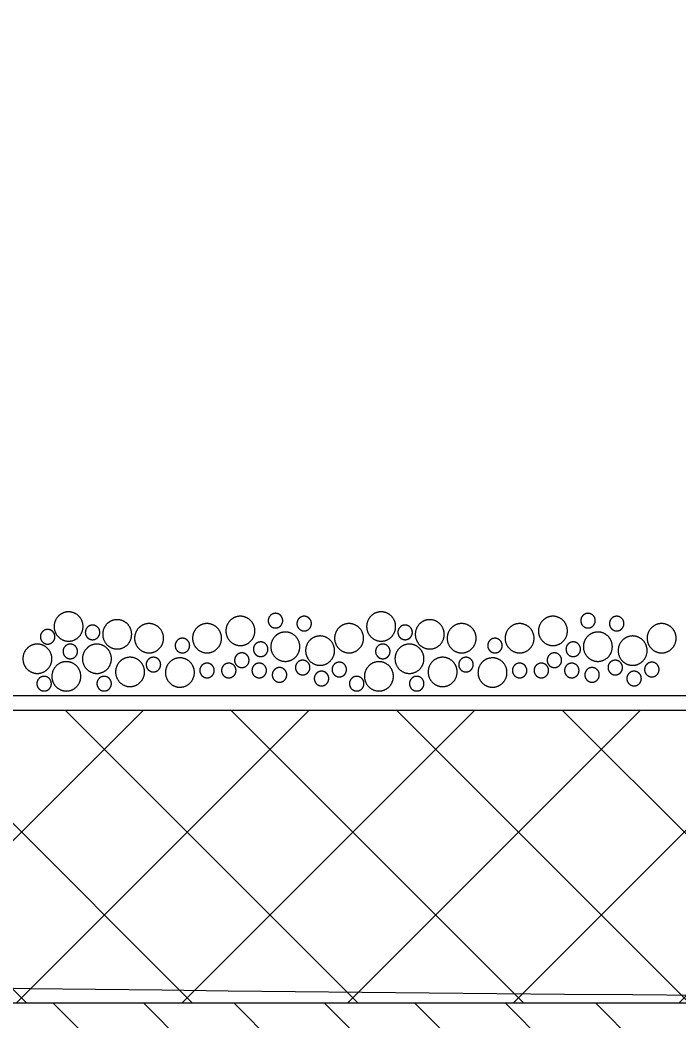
# Model space of a CAD drawing. Header units: centimetres. Extents: x -6341 to 23117, y -10090 to 8065.
# Drawn here: x -797.7 to -752.7, y 207.7 to 276 of the extents above; entities that cross this region are included whole.
import ezdxf

# ---------------------------------------------------------------- set-up
doc = ezdxf.new("R2010")
doc.units = ezdxf.units.CM
doc.header["$LTSCALE"] = 12.7
doc.header["$PDMODE"] = 1
doc.header["$PDSIZE"] = -2
doc.linetypes.add('VW-01', pattern=[0.83312, 0.41656, -0.41656])
doc.layers.get('0').update_dxf_attribs({"lineweight": 5})
doc.layers.add('B Général', color=7, linetype='Continuous', lineweight=5)
doc.layers.add('C ANNOTATIONS-cotation', color=7, linetype='Continuous', lineweight=5)
doc.styles.add('Arial', font='arial.ttf')
doc.styles.add('Eurostile', font='')
doc.styles.get('Eurostile').set_extended_font_data('Eurostile')
doc.dimstyles.new('100é', dxfattribs={"dimtxt": 30.30306, "dimasz": 6.232178, "dimexe": 0, "dimexo": 25, "dimgap": 1, "dimtad": 1, "dimdec": 1, "dimtxsty": 'Arial', "dimblk": 'VW_SLASH', "dimblk1": 'VW_SLASH', "dimblk2": 'VW_SLASH', "dimcen": 0, "dimdle": 10, "dimse1": 1, "dimse2": 1, "dimazin": 0, "dimtfac": 1, "dimtdec": 1, "dimtix": 1, "dimtmove": 0, "dimatfit": 0, "dimldrblk": 'VW_FILLEDARROW', "dimfxl": 1, "dimfrac": 2, "dimtolj": 1, "dimarcsym": 0})

# ---------------------------------------------------------------- blocks, each defined once
blk = doc.blocks.new('Groupe-39-1')
at = {"layer": 'B Général', "color": 7, "linetype": 'Continuous', "lineweight": 5}
for points in [[(-2048.837, 3853.514), (-2048.971, 3853.744), (-2048.971, 3854.274), (-2048.703, 3854.733), (-2048.239, 3854.999), (-2047.703, 3854.999), (-2047.239, 3854.733), (-2046.971, 3854.274), (-2046.971, 3853.744), (-2047.239, 3853.284), (-2047.703, 3853.019), (-2048.239, 3853.019), (-2048.703, 3853.284), (-2048.837, 3853.514)], [(-2046.269, 3853.093), (-2046.336, 3853.207), (-2046.336, 3853.473), (-2046.202, 3853.702), (-2045.97, 3853.835), (-2045.702, 3853.835), (-2045.47, 3853.702), (-2045.336, 3853.473), (-2045.336, 3853.207), (-2045.47, 3852.978), (-2045.702, 3852.845), (-2045.97, 3852.845), (-2046.202, 3852.978), (-2046.269, 3853.093)], [(-2047.991, 3851.535), (-2048.125, 3851.765), (-2048.125, 3852.295), (-2047.857, 3852.754), (-2047.393, 3853.019), (-2046.857, 3853.019), (-2046.393, 3852.754), (-2046.125, 3852.295), (-2046.125, 3851.765), (-2046.393, 3851.305), (-2046.857, 3851.04), (-2047.393, 3851.04), (-2047.857, 3851.305), (-2047.991, 3851.535)], [(-2045.653, 3851.881), (-2045.72, 3851.996), (-2045.72, 3852.261), (-2045.586, 3852.491), (-2045.354, 3852.623), (-2045.086, 3852.623), (-2044.854, 3852.491), (-2044.72, 3852.261), (-2044.72, 3851.996), (-2044.854, 3851.766), (-2045.086, 3851.634), (-2045.354, 3851.634), (-2045.586, 3851.766), (-2045.653, 3851.881)], [(-2049.404, 3850.694), (-2049.471, 3850.809), (-2049.471, 3851.074), (-2049.337, 3851.303), (-2049.105, 3851.436), (-2048.837, 3851.436), (-2048.605, 3851.303), (-2048.471, 3851.074), (-2048.471, 3850.809), (-2048.605, 3850.579), (-2048.837, 3850.446), (-2049.105, 3850.446), (-2049.337, 3850.579), (-2049.404, 3850.694)], [(-2046.404, 3850.595), (-2046.471, 3850.71), (-2046.471, 3850.975), (-2046.337, 3851.204), (-2046.105, 3851.337), (-2045.837, 3851.337), (-2045.605, 3851.204), (-2045.471, 3850.975), (-2045.471, 3850.71), (-2045.605, 3850.48), (-2045.837, 3850.347), (-2046.105, 3850.347), (-2046.337, 3850.48), (-2046.404, 3850.595)], [(-2048.259, 3849.16), (-2048.393, 3849.389), (-2048.393, 3849.92), (-2048.125, 3850.379), (-2047.661, 3850.644), (-2047.125, 3850.644), (-2046.661, 3850.379), (-2046.393, 3849.92), (-2046.393, 3849.389), (-2046.661, 3848.93), (-2047.125, 3848.665), (-2047.661, 3848.665), (-2048.125, 3848.93), (-2048.259, 3849.16)], [(-2049.604, 3848.736), (-2049.671, 3848.851), (-2049.671, 3849.116), (-2049.537, 3849.345), (-2049.305, 3849.478), (-2049.037, 3849.478), (-2048.805, 3849.345), (-2048.671, 3849.116), (-2048.671, 3848.851), (-2048.805, 3848.621), (-2049.037, 3848.488), (-2049.305, 3848.488), (-2049.537, 3848.621), (-2049.604, 3848.736)], [(-2045.904, 3849.011), (-2045.971, 3849.126), (-2045.971, 3849.391), (-2045.837, 3849.621), (-2045.605, 3849.754), (-2045.337, 3849.754), (-2045.105, 3849.621), (-2044.971, 3849.391), (-2044.971, 3849.126), (-2045.105, 3848.897), (-2045.337, 3848.764), (-2045.605, 3848.764), (-2045.837, 3848.897), (-2045.904, 3849.011)], [(-2047.654, 3847.725), (-2047.721, 3847.84), (-2047.721, 3848.105), (-2047.587, 3848.335), (-2047.355, 3848.467), (-2047.087, 3848.467), (-2046.855, 3848.335), (-2046.721, 3848.105), (-2046.721, 3847.84), (-2046.855, 3847.61), (-2047.087, 3847.478), (-2047.355, 3847.478), (-2047.587, 3847.61), (-2047.654, 3847.725)], [(-2046.204, 3847.626), (-2046.271, 3847.741), (-2046.271, 3848.006), (-2046.137, 3848.236), (-2045.905, 3848.368), (-2045.637, 3848.368), (-2045.405, 3848.236), (-2045.271, 3848.006), (-2045.271, 3847.741), (-2045.405, 3847.511), (-2045.637, 3847.379), (-2045.905, 3847.379), (-2046.137, 3847.511), (-2046.204, 3847.626)], [(-2049.337, 3846.092), (-2049.471, 3846.322), (-2049.471, 3846.852), (-2049.203, 3847.311), (-2048.739, 3847.576), (-2048.203, 3847.576), (-2047.739, 3847.311), (-2047.471, 3846.852), (-2047.471, 3846.322), (-2047.739, 3845.862), (-2048.203, 3845.597), (-2048.739, 3845.597), (-2049.203, 3845.862), (-2049.337, 3846.092)], [(-2046.904, 3846.438), (-2046.971, 3846.553), (-2046.971, 3846.818), (-2046.837, 3847.048), (-2046.605, 3847.181), (-2046.337, 3847.181), (-2046.105, 3847.048), (-2045.971, 3846.818), (-2045.971, 3846.553), (-2046.105, 3846.324), (-2046.337, 3846.191), (-2046.605, 3846.191), (-2046.837, 3846.324), (-2046.904, 3846.438)], [(-2046.204, 3845.548), (-2046.271, 3845.663), (-2046.271, 3845.928), (-2046.137, 3846.157), (-2045.905, 3846.29), (-2045.637, 3846.29), (-2045.405, 3846.157), (-2045.271, 3845.928), (-2045.271, 3845.663), (-2045.405, 3845.433), (-2045.637, 3845.3), (-2045.905, 3845.3), (-2046.137, 3845.433), (-2046.204, 3845.548)], [(-2048.837, 3843.816), (-2048.971, 3844.046), (-2048.971, 3844.576), (-2048.703, 3845.035), (-2048.239, 3845.3), (-2047.703, 3845.3), (-2047.239, 3845.035), (-2046.971, 3844.576), (-2046.971, 3844.046), (-2047.239, 3843.586), (-2047.703, 3843.321), (-2048.239, 3843.321), (-2048.703, 3843.586), (-2048.837, 3843.816)], [(-2046.204, 3844.063), (-2046.271, 3844.178), (-2046.271, 3844.443), (-2046.137, 3844.673), (-2045.905, 3844.806), (-2045.637, 3844.806), (-2045.405, 3844.673), (-2045.271, 3844.443), (-2045.271, 3844.178), (-2045.405, 3843.949), (-2045.637, 3843.816), (-2045.905, 3843.816), (-2046.137, 3843.949), (-2046.204, 3844.063)], [(-2047.904, 3842.381), (-2047.971, 3842.496), (-2047.971, 3842.761), (-2047.837, 3842.991), (-2047.605, 3843.123), (-2047.337, 3843.123), (-2047.105, 3842.991), (-2046.971, 3842.761), (-2046.971, 3842.496), (-2047.105, 3842.266), (-2047.337, 3842.134), (-2047.605, 3842.134), (-2047.837, 3842.266), (-2047.904, 3842.381)], [(-2046.497, 3841.963), (-2046.631, 3842.193), (-2046.631, 3842.723), (-2046.364, 3843.183), (-2045.899, 3843.448), (-2045.364, 3843.448), (-2044.899, 3843.183), (-2044.631, 3842.723), (-2044.631, 3842.193), (-2044.899, 3841.734), (-2045.364, 3841.469), (-2045.899, 3841.469), (-2046.364, 3841.734), (-2046.497, 3841.963)], [(-2048.837, 3839.858), (-2048.971, 3840.087), (-2048.971, 3840.617), (-2048.703, 3841.077), (-2048.239, 3841.342), (-2047.703, 3841.342), (-2047.239, 3841.077), (-2046.971, 3840.617), (-2046.971, 3840.087), (-2047.239, 3839.628), (-2047.703, 3839.363), (-2048.239, 3839.363), (-2048.703, 3839.628), (-2048.837, 3839.858)], [(-2046.604, 3840.402), (-2046.671, 3840.517), (-2046.671, 3840.782), (-2046.537, 3841.011), (-2046.305, 3841.144), (-2046.037, 3841.144), (-2045.805, 3841.011), (-2045.671, 3840.782), (-2045.671, 3840.517), (-2045.805, 3840.287), (-2046.037, 3840.154), (-2046.305, 3840.154), (-2046.537, 3840.287), (-2046.604, 3840.402)], [(-2046.537, 3838.56), (-2046.671, 3838.789), (-2046.671, 3839.32), (-2046.403, 3839.779), (-2045.939, 3840.044), (-2045.403, 3840.044), (-2044.939, 3839.779), (-2044.671, 3839.32), (-2044.671, 3838.789), (-2044.939, 3838.33), (-2045.403, 3838.065), (-2045.939, 3838.065), (-2046.403, 3838.33), (-2046.537, 3838.56)], [(-2049.103, 3837.68), (-2049.237, 3837.91), (-2049.237, 3838.44), (-2048.969, 3838.9), (-2048.505, 3839.165), (-2047.969, 3839.165), (-2047.505, 3838.9), (-2047.237, 3838.44), (-2047.237, 3837.91), (-2047.505, 3837.451), (-2047.969, 3837.186), (-2048.505, 3837.186), (-2048.969, 3837.451), (-2049.103, 3837.68)], [(-2047.437, 3836.295), (-2047.571, 3836.525), (-2047.571, 3837.055), (-2047.303, 3837.514), (-2046.839, 3837.779), (-2046.303, 3837.779), (-2045.839, 3837.514), (-2045.571, 3837.055), (-2045.571, 3836.525), (-2045.839, 3836.065), (-2046.303, 3835.8), (-2046.839, 3835.8), (-2047.303, 3836.065), (-2047.437, 3836.295)], [(-2045.304, 3837.037), (-2045.371, 3837.152), (-2045.371, 3837.417), (-2045.237, 3837.647), (-2045.005, 3837.779), (-2044.737, 3837.779), (-2044.505, 3837.647), (-2044.371, 3837.417), (-2044.371, 3837.152), (-2044.505, 3836.922), (-2044.737, 3836.79), (-2045.005, 3836.79), (-2045.237, 3836.922), (-2045.304, 3837.037)], [(-2048.804, 3836.245), (-2048.871, 3836.36), (-2048.871, 3836.625), (-2048.737, 3836.855), (-2048.505, 3836.988), (-2048.237, 3836.988), (-2048.005, 3836.855), (-2047.871, 3836.625), (-2047.871, 3836.36), (-2048.005, 3836.131), (-2048.237, 3835.998), (-2048.505, 3835.998), (-2048.737, 3836.131), (-2048.804, 3836.245)], [(-2049.637, 3834.361), (-2049.771, 3834.591), (-2049.771, 3835.121), (-2049.503, 3835.581), (-2049.039, 3835.846), (-2048.503, 3835.846), (-2048.039, 3835.581), (-2047.771, 3835.121), (-2047.771, 3834.591), (-2048.039, 3834.132), (-2048.503, 3833.866), (-2049.039, 3833.866), (-2049.503, 3834.132), (-2049.637, 3834.361)], [(-2046.237, 3834.209), (-2046.371, 3834.438), (-2046.371, 3834.969), (-2046.103, 3835.428), (-2045.639, 3835.693), (-2045.103, 3835.693), (-2044.639, 3835.428), (-2044.371, 3834.969), (-2044.371, 3834.438), (-2044.639, 3833.979), (-2045.103, 3833.714), (-2045.639, 3833.714), (-2046.103, 3833.979), (-2046.237, 3834.209)], [(-2047.504, 3834.723), (-2047.571, 3834.838), (-2047.571, 3835.103), (-2047.437, 3835.333), (-2047.205, 3835.466), (-2046.937, 3835.466), (-2046.705, 3835.333), (-2046.571, 3835.103), (-2046.571, 3834.838), (-2046.705, 3834.608), (-2046.937, 3834.476), (-2047.205, 3834.476), (-2047.437, 3834.608), (-2047.504, 3834.723)], [(-2048.837, 3832.171), (-2048.971, 3832.4), (-2048.971, 3832.931), (-2048.703, 3833.39), (-2048.239, 3833.655), (-2047.703, 3833.655), (-2047.239, 3833.39), (-2046.971, 3832.931), (-2046.971, 3832.4), (-2047.239, 3831.941), (-2047.703, 3831.676), (-2048.239, 3831.676), (-2048.703, 3831.941), (-2048.837, 3832.171)], [(-2045.304, 3832.938), (-2045.371, 3833.053), (-2045.371, 3833.318), (-2045.237, 3833.548), (-2045.005, 3833.681), (-2044.737, 3833.681), (-2044.505, 3833.548), (-2044.371, 3833.318), (-2044.371, 3833.053), (-2044.505, 3832.824), (-2044.737, 3832.691), (-2045.005, 3832.691), (-2045.237, 3832.824), (-2045.304, 3832.938)], [(-2046.269, 3831.749), (-2046.336, 3831.864), (-2046.336, 3832.129), (-2046.202, 3832.359), (-2045.97, 3832.491), (-2045.702, 3832.491), (-2045.47, 3832.359), (-2045.336, 3832.129), (-2045.336, 3831.864), (-2045.47, 3831.634), (-2045.702, 3831.502), (-2045.97, 3831.502), (-2046.202, 3831.634), (-2046.269, 3831.749)], [(-2047.991, 3830.191), (-2048.125, 3830.421), (-2048.125, 3830.951), (-2047.857, 3831.411), (-2047.393, 3831.676), (-2046.857, 3831.676), (-2046.393, 3831.411), (-2046.125, 3830.951), (-2046.125, 3830.421), (-2046.393, 3829.962), (-2046.857, 3829.697), (-2047.393, 3829.697), (-2047.857, 3829.962), (-2047.991, 3830.191)], [(-2045.653, 3830.538), (-2045.72, 3830.653), (-2045.72, 3830.918), (-2045.586, 3831.147), (-2045.354, 3831.28), (-2045.086, 3831.28), (-2044.854, 3831.147), (-2044.72, 3830.918), (-2044.72, 3830.653), (-2044.854, 3830.423), (-2045.086, 3830.29), (-2045.354, 3830.29), (-2045.586, 3830.423), (-2045.653, 3830.538)], [(-2049.404, 3829.35), (-2049.471, 3829.465), (-2049.471, 3829.73), (-2049.337, 3829.96), (-2049.105, 3830.092), (-2048.837, 3830.092), (-2048.605, 3829.96), (-2048.471, 3829.73), (-2048.471, 3829.465), (-2048.605, 3829.235), (-2048.837, 3829.103), (-2049.105, 3829.103), (-2049.337, 3829.235), (-2049.404, 3829.35)], [(-2046.404, 3829.251), (-2046.471, 3829.366), (-2046.471, 3829.631), (-2046.337, 3829.861), (-2046.105, 3829.993), (-2045.837, 3829.993), (-2045.605, 3829.861), (-2045.471, 3829.631), (-2045.471, 3829.366), (-2045.605, 3829.136), (-2045.837, 3829.004), (-2046.105, 3829.004), (-2046.337, 3829.136), (-2046.404, 3829.251)], [(-2048.259, 3827.816), (-2048.393, 3828.046), (-2048.393, 3828.576), (-2048.125, 3829.036), (-2047.661, 3829.301), (-2047.125, 3829.301), (-2046.661, 3829.036), (-2046.393, 3828.576), (-2046.393, 3828.046), (-2046.661, 3827.587), (-2047.125, 3827.322), (-2047.661, 3827.322), (-2048.125, 3827.587), (-2048.259, 3827.816)], [(-2049.604, 3827.392), (-2049.671, 3827.507), (-2049.671, 3827.772), (-2049.537, 3828.002), (-2049.305, 3828.135), (-2049.037, 3828.135), (-2048.805, 3828.002), (-2048.671, 3827.772), (-2048.671, 3827.507), (-2048.805, 3827.277), (-2049.037, 3827.145), (-2049.305, 3827.145), (-2049.537, 3827.277), (-2049.604, 3827.392)], [(-2045.904, 3827.668), (-2045.971, 3827.783), (-2045.971, 3828.048), (-2045.837, 3828.277), (-2045.605, 3828.41), (-2045.337, 3828.41), (-2045.105, 3828.277), (-2044.971, 3828.048), (-2044.971, 3827.783), (-2045.105, 3827.553), (-2045.337, 3827.42), (-2045.605, 3827.42), (-2045.837, 3827.553), (-2045.904, 3827.668)], [(-2047.654, 3826.381), (-2047.721, 3826.496), (-2047.721, 3826.761), (-2047.587, 3826.991), (-2047.355, 3827.124), (-2047.087, 3827.124), (-2046.855, 3826.991), (-2046.721, 3826.761), (-2046.721, 3826.496), (-2046.855, 3826.267), (-2047.087, 3826.134), (-2047.355, 3826.134), (-2047.587, 3826.267), (-2047.654, 3826.381)], [(-2046.204, 3826.282), (-2046.271, 3826.397), (-2046.271, 3826.662), (-2046.137, 3826.892), (-2045.905, 3827.025), (-2045.637, 3827.025), (-2045.405, 3826.892), (-2045.271, 3826.662), (-2045.271, 3826.397), (-2045.405, 3826.168), (-2045.637, 3826.035), (-2045.905, 3826.035), (-2046.137, 3826.168), (-2046.204, 3826.282)], [(-2049.337, 3824.749), (-2049.471, 3824.978), (-2049.471, 3825.508), (-2049.203, 3825.968), (-2048.739, 3826.233), (-2048.203, 3826.233), (-2047.739, 3825.968), (-2047.471, 3825.508), (-2047.471, 3824.978), (-2047.739, 3824.519), (-2048.203, 3824.254), (-2048.739, 3824.254), (-2049.203, 3824.519), (-2049.337, 3824.749)], [(-2046.904, 3825.095), (-2046.971, 3825.21), (-2046.971, 3825.475), (-2046.837, 3825.705), (-2046.605, 3825.837), (-2046.337, 3825.837), (-2046.105, 3825.705), (-2045.971, 3825.475), (-2045.971, 3825.21), (-2046.105, 3824.98), (-2046.337, 3824.847), (-2046.605, 3824.847), (-2046.837, 3824.98), (-2046.904, 3825.095)], [(-2046.204, 3824.204), (-2046.271, 3824.319), (-2046.271, 3824.584), (-2046.137, 3824.814), (-2045.905, 3824.946), (-2045.637, 3824.946), (-2045.405, 3824.814), (-2045.271, 3824.584), (-2045.271, 3824.319), (-2045.405, 3824.089), (-2045.637, 3823.957), (-2045.905, 3823.957), (-2046.137, 3824.089), (-2046.204, 3824.204)], [(-2048.837, 3822.472), (-2048.971, 3822.702), (-2048.971, 3823.232), (-2048.703, 3823.692), (-2048.239, 3823.957), (-2047.703, 3823.957), (-2047.239, 3823.692), (-2046.971, 3823.232), (-2046.971, 3822.702), (-2047.239, 3822.243), (-2047.703, 3821.978), (-2048.239, 3821.978), (-2048.703, 3822.243), (-2048.837, 3822.472)], [(-2046.204, 3822.72), (-2046.271, 3822.835), (-2046.271, 3823.1), (-2046.137, 3823.329), (-2045.905, 3823.462), (-2045.637, 3823.462), (-2045.405, 3823.329), (-2045.271, 3823.1), (-2045.271, 3822.835), (-2045.405, 3822.605), (-2045.637, 3822.472), (-2045.905, 3822.472), (-2046.137, 3822.605), (-2046.204, 3822.72)], [(-2046.497, 3820.62), (-2046.631, 3820.849), (-2046.631, 3821.38), (-2046.364, 3821.839), (-2045.899, 3822.104), (-2045.364, 3822.104), (-2044.899, 3821.839), (-2044.631, 3821.38), (-2044.631, 3820.849), (-2044.899, 3820.39), (-2045.364, 3820.125), (-2045.899, 3820.125), (-2046.364, 3820.39), (-2046.497, 3820.62)], [(-2047.904, 3821.037), (-2047.971, 3821.152), (-2047.971, 3821.417), (-2047.837, 3821.647), (-2047.605, 3821.78), (-2047.337, 3821.78), (-2047.105, 3821.647), (-2046.971, 3821.417), (-2046.971, 3821.152), (-2047.105, 3820.923), (-2047.337, 3820.79), (-2047.605, 3820.79), (-2047.837, 3820.923), (-2047.904, 3821.037)], [(-2048.837, 3818.514), (-2048.971, 3818.744), (-2048.971, 3819.274), (-2048.703, 3819.733), (-2048.239, 3819.998), (-2047.703, 3819.998), (-2047.239, 3819.733), (-2046.971, 3819.274), (-2046.971, 3818.744), (-2047.239, 3818.284), (-2047.703, 3818.019), (-2048.239, 3818.019), (-2048.703, 3818.284), (-2048.837, 3818.514)], [(-2046.604, 3819.058), (-2046.671, 3819.173), (-2046.671, 3819.438), (-2046.537, 3819.668), (-2046.305, 3819.8), (-2046.037, 3819.8), (-2045.805, 3819.668), (-2045.671, 3819.438), (-2045.671, 3819.173), (-2045.805, 3818.943), (-2046.037, 3818.811), (-2046.305, 3818.811), (-2046.537, 3818.943), (-2046.604, 3819.058)], [(-2046.537, 3817.216), (-2046.671, 3817.446), (-2046.671, 3817.976), (-2046.403, 3818.436), (-2045.939, 3818.701), (-2045.403, 3818.701), (-2044.939, 3818.436), (-2044.671, 3817.976), (-2044.671, 3817.446), (-2044.939, 3816.987), (-2045.403, 3816.721), (-2045.939, 3816.721), (-2046.403, 3816.987), (-2046.537, 3817.216)], [(-2049.103, 3816.337), (-2049.237, 3816.566), (-2049.237, 3817.097), (-2048.969, 3817.556), (-2048.505, 3817.821), (-2047.969, 3817.821), (-2047.505, 3817.556), (-2047.237, 3817.097), (-2047.237, 3816.566), (-2047.505, 3816.107), (-2047.969, 3815.842), (-2048.505, 3815.842), (-2048.969, 3816.107), (-2049.103, 3816.337)], [(-2047.437, 3814.951), (-2047.571, 3815.181), (-2047.571, 3815.711), (-2047.303, 3816.171), (-2046.839, 3816.436), (-2046.303, 3816.436), (-2045.839, 3816.171), (-2045.571, 3815.711), (-2045.571, 3815.181), (-2045.839, 3814.722), (-2046.303, 3814.457), (-2046.839, 3814.457), (-2047.303, 3814.722), (-2047.437, 3814.951)], [(-2045.304, 3815.694), (-2045.371, 3815.808), (-2045.371, 3816.074), (-2045.237, 3816.303), (-2045.005, 3816.436), (-2044.737, 3816.436), (-2044.505, 3816.303), (-2044.371, 3816.074), (-2044.371, 3815.808), (-2044.505, 3815.579), (-2044.737, 3815.446), (-2045.005, 3815.446), (-2045.237, 3815.579), (-2045.304, 3815.694)], [(-2048.804, 3814.902), (-2048.871, 3815.017), (-2048.871, 3815.282), (-2048.737, 3815.512), (-2048.505, 3815.644), (-2048.237, 3815.644), (-2048.005, 3815.512), (-2047.871, 3815.282), (-2047.871, 3815.017), (-2048.005, 3814.787), (-2048.237, 3814.655), (-2048.505, 3814.655), (-2048.737, 3814.787), (-2048.804, 3814.902)], [(-2049.637, 3813.018), (-2049.771, 3813.247), (-2049.771, 3813.778), (-2049.503, 3814.237), (-2049.039, 3814.502), (-2048.503, 3814.502), (-2048.039, 3814.237), (-2047.771, 3813.778), (-2047.771, 3813.247), (-2048.039, 3812.788), (-2048.503, 3812.523), (-2049.039, 3812.523), (-2049.503, 3812.788), (-2049.637, 3813.018)], [(-2047.504, 3813.38), (-2047.571, 3813.495), (-2047.571, 3813.76), (-2047.437, 3813.989), (-2047.205, 3814.122), (-2046.937, 3814.122), (-2046.705, 3813.989), (-2046.571, 3813.76), (-2046.571, 3813.495), (-2046.705, 3813.265), (-2046.937, 3813.132), (-2047.205, 3813.132), (-2047.437, 3813.265), (-2047.504, 3813.38)], [(-2046.237, 3812.865), (-2046.371, 3813.095), (-2046.371, 3813.625), (-2046.103, 3814.084), (-2045.639, 3814.349), (-2045.103, 3814.349), (-2044.639, 3814.084), (-2044.371, 3813.625), (-2044.371, 3813.095), (-2044.639, 3812.635), (-2045.103, 3812.37), (-2045.639, 3812.37), (-2046.103, 3812.635), (-2046.237, 3812.865)], [(-2048.504, 3811.834), (-2048.571, 3811.949), (-2048.571, 3812.214), (-2048.437, 3812.444), (-2048.205, 3812.576), (-2047.937, 3812.576), (-2047.705, 3812.444), (-2047.571, 3812.214), (-2047.571, 3811.949), (-2047.705, 3811.719), (-2047.937, 3811.587), (-2048.205, 3811.587), (-2048.437, 3811.719), (-2048.504, 3811.834)], [(-2047.437, 3810.886), (-2047.571, 3811.115), (-2047.571, 3811.646), (-2047.303, 3812.105), (-2046.839, 3812.37), (-2046.303, 3812.37), (-2045.839, 3812.105), (-2045.571, 3811.646), (-2045.571, 3811.115), (-2045.839, 3810.656), (-2046.303, 3810.391), (-2046.839, 3810.391), (-2047.303, 3810.656), (-2047.437, 3810.886)], [(-2045.304, 3811.595), (-2045.371, 3811.71), (-2045.371, 3811.975), (-2045.237, 3812.205), (-2045.005, 3812.337), (-2044.737, 3812.337), (-2044.505, 3812.205), (-2044.371, 3811.975), (-2044.371, 3811.71), (-2044.505, 3811.48), (-2044.737, 3811.347), (-2045.005, 3811.347), (-2045.237, 3811.48), (-2045.304, 3811.595)]]:
    blk.add_open_spline(points, degree=2, dxfattribs=at)
blk = doc.blocks.new('Groupe-132-1')
at = {"linetype": 'Continuous', "lineweight": 5}
h = blk.add_hatch(dxfattribs=at)
h.set_pattern_fill('45_0_15_52', style=0, pattern_type=2)
h.set_pattern_definition([(45, (0, 0), (3.5277778, -2.6458333), [])])
h.paths.add_polyline_path([(-2023.074, 4689.12), (-2023.077, 4689.12), (-2023.077, 4893.389), (-2147.8, 4893.389), (-2147.8, 4893.396), (-2149.07, 4893.396), (-2149.07, 4909.396), (-1990.377, 4909.4), (-1990.377, 4893.4), (-1992.974, 4893.4), (-1992.974, 4893.386), (-2003.074, 4893.389), (-2003.074, 4300.6), (-1745.96, 4300.6), (-1746.035, 4689.119), (-1746.038, 4689.119), (-1746.067, 4837.555), (-1746.077, 4837.555), (-1746.077, 4893.389), (-1796.425, 4893.389), (-1796.425, 4893.396), (-1796.428, 4893.396), (-1796.428, 4893.399), (-1806.778, 4893.398), (-1806.779, 4905.084), (-1804.817, 4905.084), (-1804.637, 4909.395), (-1796.428, 4909.395), (-1796.428, 4909.396), (-1789.461, 4909.396), (-1746.077, 4909.397), (-1746.077, 5093.41), (-1801.074, 5093.41), (-1801.074, 5093.417), (-1801.077, 5093.417), (-1801.077, 5109.396), (-1152.077, 5109.417), (-1152.077, 5109.41), (-1152.074, 5109.41), (-1152.074, 4909.493), (-1096.9, 4909.493), (-1096.9, 4893.396), (-1109.54, 4893.396), (-1109.54, 4893.389), (-1152.074, 4893.389), (-1152.074, 4300.389), (-852.506, 4300.389), (-852.506, 4689.111), (-852.525, 4689.111), (-852.525, 4909.393), (-852.525, 4909.396), (-849.399, 5117.848), (-832.525, 5117.848), (-832.513, 5112.394), (-832.904, 5112.285), (-833.254, 5112.136), (-833.565, 5111.946), (-833.835, 5111.717), (-834.065, 5111.446), (-834.254, 5111.136), (-834.404, 5110.785), (-834.513, 5110.394), (-832.513, 5110.394), (-832.525, 4909.396), (-832.525, 4909.393), (-776.5, 4909.39), (-776.5, 4893.389), (-832.522, 4893.389), (-832.522, 4300.389), (-527.074, 4300.389), (-527.074, 4689.118), (-527.077, 4689.118), (-527.077, 4884.05), (-527.077, 4893.389), (-527.091, 4893.389), (-527.091, 4893.396), (-542.07, 4893.394), (-542.102, 4905.075), (-541.115, 4905.084), (-540.936, 4909.393), (-527.077, 4909.393), (-527.077, 4909.396), (-424.004, 4909.396), (-424.004, 5450.396), (-34.003, 5450.396), (-34.003, 5450.389), (-34, 5450.389), (-34, 5425.389), (-104.009, 5425.374), (-104.009, 4909.396), (288.982, 4909.396), (288.982, 4909.389), (288.986, 4909.389), (288.986, 4884.389), (80.926, 4884.389), (80.926, 3276.389), (288.986, 3276.389), (288.986, 3251.389), (-547.427, 3251.377), (-546.578, 3271.375), (-527.074, 3271.375), (-527.074, 4282.389), (-832.522, 4282.389), (-832.522, 4153.389), (-792.522, 4153.389), (-792.522, 4134.389), (-832.522, 4134.389), (-832.522, 3541.39), (-775.64, 3541.39), (-775.64, 3525.39), (-798.828, 3525.391), (-832.539, 3525.39), (-832.526, 3324.391), (-834.526, 3324.391), (-834.417, 3324), (-834.268, 3323.649), (-834.078, 3323.339), (-833.848, 3323.069), (-833.578, 3322.839), (-833.268, 3322.649), (-832.917, 3322.5), (-832.526, 3322.391), (-832.539, 3316.938), (-849.412, 3316.938), (-852.538, 3525.39), (-852.538, 3525.392), (-852.539, 3745.674), (-852.506, 3745.674), (-852.506, 4134.389), (-1152.074, 4134.389), (-1152.074, 3745.674), (-1152.074, 3745.674), (-1152.074, 3541.392), (-1099.263, 3541.392), (-1099.263, 3541.389), (-1096.913, 3541.389), (-1096.913, 3525.389), (-1099.263, 3525.389), (-1099.263, 3525.389), (-1152.074, 3525.389), (-1152.074, 3320.437), (-1154.074, 3320.437), (-1153.965, 3320.046), (-1153.816, 3319.696), (-1153.626, 3319.385), (-1153.396, 3319.115), (-1153.126, 3318.885), (-1152.816, 3318.696), (-1152.465, 3318.546), (-1152.074, 3318.437), (-1152.074, 3316.937), (-1169.971, 3316.937), (-1172.074, 3525.389), (-1172.074, 3525.392), (-1172.074, 3745.674), (-1172.056, 3745.674), (-1172.056, 4134.389), (-1449.074, 4134.389), (-1449.074, 3745.674), (-1449.074, 3745.674), (-1449.074, 3541.392), (-1419.074, 3541.392), (-1419.074, 3541.382), (-1415.613, 3541.381), (-1415.613, 3525.381), (-1440.516, 3525.389), (-1449.074, 3525.389), (-1449.074, 3320.437), (-1451.074, 3320.437), (-1450.965, 3320.046), (-1450.816, 3319.695), (-1450.626, 3319.385), (-1450.396, 3319.115), (-1450.126, 3318.885), (-1449.816, 3318.695), (-1449.465, 3318.546), (-1449.074, 3318.437), (-1449.074, 3316.937), (-1466.971, 3316.937), (-1469.074, 3525.389), (-1469.074, 3525.391), (-1469.074, 3745.674), (-1469.056, 3745.674), (-1469.056, 4134.389), (-1726.074, 4134.389), (-1726.078, 3745.674), (-1726.074, 3745.674), (-1726.074, 3541.392), (-1716.074, 3541.392), (-1716.074, 3541.383), (-1713.081, 3541.381), (-1713.081, 3525.381), (-1722.75, 3525.389), (-1726.074, 3525.389), (-1726.074, 3314.437), (-1728.074, 3314.437), (-1727.965, 3314.046), (-1727.816, 3313.695), (-1727.626, 3313.385), (-1727.396, 3313.115), (-1727.126, 3312.885), (-1726.816, 3312.695), (-1726.465, 3312.546), (-1726.074, 3312.437), (-1726.074, 3310.937), (-1744.102, 3310.937), (-1746.074, 3525.389), (-1746.111, 3525.389), (-1746.111, 3525.391), (-1753.977, 3525.392), (-1754.159, 3529.762), (-1756.121, 3529.762), (-1756.121, 3541.393), (-1746.111, 3541.393), (-1746.105, 4134.389), (-2003.074, 4134.389), (-2003.074, 3541.389), (-1993.074, 3541.392), (-1993.074, 3525.292), (-2147.574, 3525.292), (-2147.574, 3541.389), (-2023.074, 3541.389)])
h.paths.add_polyline_path([(-852.506, 4153.389), (-852.506, 4282.389), (-1147.074, 4282.389), (-1147.074, 4153.389)])
h.paths.add_polyline_path([(-199.074, 3729.371), (-219.074, 3729.371), (-219.074, 3276.389), (60.926, 3276.389), (60.926, 4689.117), (60.923, 4689.117), (60.923, 4884.389), (-219.074, 4884.389), (-219.074, 4429.389), (-199.074, 4429.389), (-199.074, 4379.371), (-219.074, 4379.371), (-219.074, 3779.389), (-199.074, 3779.389)])
h.paths.add_polyline_path([(-1444.074, 4152.389), (-1172.074, 4152.389), (-1172.074, 4282.389), (-1444.074, 4282.389)])
h.paths.add_polyline_path([(-394.001, 4909.396), (-124.012, 4909.396), (-124.012, 5425.389), (-394.001, 5425.389)])
h.paths.add_polyline_path([(-1469.074, 4689.119), (-1469.077, 4689.119), (-1469.077, 5093.41), (-1726.074, 5093.41), (-1726.074, 4300.389), (-1469.074, 4300.389)])
h.paths.add_polyline_path([(-1172.077, 5093.41), (-1449.074, 5093.41), (-1449.074, 4300.389), (-1172.074, 4300.389), (-1172.074, 4689.119), (-1172.077, 4689.119)])
h.paths.add_polyline_path([(-1469.074, 4282.389), (-1721.074, 4282.389), (-1721.074, 4152.389), (-1469.074, 4152.389)])
h.paths.add_polyline_path([(-457.074, 3709.371), (-504.074, 3709.371), (-504.074, 3276.389), (-239.074, 3276.389), (-239.074, 4689.117), (-239.077, 4689.117), (-239.077, 4884.389), (-504.074, 4884.389), (-504.074, 4449.389), (-457.074, 4449.389), (-457.074, 4379.371), (-504.074, 4379.371), (-504.074, 3779.371), (-457.074, 3779.371)])
h.paths.add_polyline_path([(-2003.074, 4152.389), (-1746.074, 4152.389), (-1746.074, 4282.389), (-2003.074, 4282.389)])
at = {"layer": 'B Général', "linetype": 'Continuous', "lineweight": 5, "true_color": 0x808080}
h = blk.add_hatch(dxfattribs=at)
h.set_pattern_fill('02_ISOLANT', color=8, style=0, pattern_type=2)
h.set_pattern_definition([(45, (0, 0), (-5.656854, 5.656854), []), (135, (0, 0), (5.656854, 5.656854), [])])
h.paths.add_polyline_path([(-2043.074, 3541.389), (-2043.074, 4893.389), (-2023.074, 4893.389), (-2023.074, 3541.389)])
at = {"color": 7, "linetype": 'Continuous', "lineweight": 18}
blk.add_open_spline([(-2023.074, 4689.12), (-2023.076, 4689.12), (-2023.077, 4689.12), (-2023.077, 4791.254), (-2023.077, 4893.389), (-2085.439, 4893.389), (-2147.8, 4893.389), (-2147.8, 4893.392), (-2147.8, 4893.396), (-2148.435, 4893.396), (-2149.07, 4893.396), (-2149.07, 4901.396), (-2149.07, 4909.396), (-2069.724, 4909.398), (-1990.377, 4909.4), (-1990.377, 4901.4), (-1990.377, 4893.4), (-1991.676, 4893.4), (-1992.974, 4893.4), (-1992.974, 4893.393), (-1992.974, 4893.386), (-1998.024, 4893.388), (-2003.074, 4893.389), (-2003.074, 4596.994), (-2003.074, 4300.6), (-1874.517, 4300.6), (-1745.96, 4300.6), (-1745.997, 4494.86), (-1746.035, 4689.119), (-1746.036, 4689.119), (-1746.038, 4689.119), (-1746.052, 4763.337), (-1746.067, 4837.555), (-1746.072, 4837.555), (-1746.077, 4837.555), (-1746.077, 4865.472), (-1746.077, 4893.389), (-1771.251, 4893.389), (-1796.425, 4893.389), (-1796.425, 4893.392), (-1796.425, 4893.396), (-1796.427, 4893.396), (-1796.428, 4893.396), (-1796.428, 4893.397), (-1796.428, 4893.399), (-1801.603, 4893.399), (-1806.778, 4893.398), (-1806.778, 4899.241), (-1806.779, 4905.084), (-1805.798, 4905.084), (-1804.817, 4905.084), (-1804.727, 4907.239), (-1804.637, 4909.395), (-1800.533, 4909.395), (-1796.428, 4909.395), (-1796.428, 4909.395), (-1796.428, 4909.396), (-1792.945, 4909.396), (-1789.461, 4909.396), (-1767.769, 4909.397), (-1746.077, 4909.397), (-1746.077, 5001.404), (-1746.077, 5093.41), (-1773.576, 5093.41), (-1801.074, 5093.41), (-1801.074, 5093.413), (-1801.074, 5093.417), (-1801.076, 5093.417), (-1801.077, 5093.417), (-1801.077, 5101.406), (-1801.077, 5109.396), (-1476.577, 5109.406), (-1152.077, 5109.417), (-1152.077, 5109.413), (-1152.077, 5109.41), (-1152.076, 5109.41), (-1152.074, 5109.41), (-1152.074, 5009.451), (-1152.074, 4909.493), (-1124.487, 4909.493), (-1096.9, 4909.493), (-1096.9, 4901.444), (-1096.9, 4893.396), (-1103.22, 4893.396), (-1109.54, 4893.396), (-1109.54, 4893.392), (-1109.54, 4893.389), (-1130.807, 4893.389), (-1152.074, 4893.389), (-1152.074, 4596.889), (-1152.074, 4300.389), (-1002.29, 4300.389), (-852.506, 4300.389), (-852.506, 4494.75), (-852.506, 4689.111), (-852.516, 4689.111), (-852.525, 4689.111), (-852.525, 4799.252), (-852.525, 4909.393), (-852.525, 4909.395), (-852.525, 4909.396), (-850.962, 5013.622), (-849.399, 5117.848), (-840.962, 5117.848), (-832.525, 5117.848), (-832.519, 5115.121), (-832.513, 5112.394), (-834.157, 5112.039), (-834.513, 5110.394), (-833.513, 5110.394), (-832.513, 5110.394), (-832.519, 5009.895), (-832.525, 4909.396), (-832.525, 4909.394), (-832.525, 4909.393), (-804.513, 4909.391), (-776.5, 4909.39), (-776.5, 4901.389), (-776.5, 4893.389), (-804.511, 4893.389), (-832.522, 4893.389), (-832.522, 4596.889), (-832.522, 4300.389), (-679.798, 4300.389), (-527.074, 4300.389), (-527.074, 4494.753), (-527.074, 4689.118), (-527.076, 4689.118), (-527.077, 4689.118), (-527.077, 4786.584), (-527.077, 4884.05), (-527.077, 4888.72), (-527.077, 4893.389), (-527.084, 4893.389), (-527.091, 4893.389), (-527.091, 4893.392), (-527.091, 4893.396), (-534.58, 4893.395), (-542.07, 4893.394), (-542.086, 4899.234), (-542.102, 4905.075), (-541.608, 4905.079), (-541.115, 4905.084), (-541.026, 4907.239), (-540.936, 4909.393), (-534.006, 4909.393), (-527.077, 4909.393), (-527.077, 4909.394), (-527.077, 4909.396), (-475.541, 4909.396), (-424.004, 4909.396), (-424.004, 5179.896), (-424.004, 5450.396), (-229.004, 5450.396), (-34.003, 5450.396), (-34.003, 5450.392), (-34.003, 5450.389), (-34.002, 5450.389), (-34, 5450.389), (-34, 5437.889), (-34, 5425.389), (-69.004, 5425.381), (-104.009, 5425.374), (-104.009, 5167.385), (-104.009, 4909.396), (92.487, 4909.396), (288.982, 4909.396), (288.982, 4909.392), (288.982, 4909.389), (288.984, 4909.389), (288.986, 4909.389), (288.986, 4896.889), (288.986, 4884.389), (184.956, 4884.389), (80.926, 4884.389), (80.926, 4080.389), (80.926, 3276.389), (184.956, 3276.389), (288.986, 3276.389), (288.986, 3263.889), (288.986, 3251.389), (-129.221, 3251.383), (-547.427, 3251.377), (-547.002, 3261.376), (-546.578, 3271.375), (-536.826, 3271.375), (-527.074, 3271.375), (-527.074, 3776.882), (-527.074, 4282.389), (-679.798, 4282.389), (-832.522, 4282.389), (-832.522, 4217.889), (-832.522, 4153.389), (-812.522, 4153.389), (-792.522, 4153.389), (-792.522, 4143.889), (-792.522, 4134.389), (-812.522, 4134.389), (-832.522, 4134.389), (-832.522, 3837.889), (-832.522, 3541.39), (-804.081, 3541.39), (-775.64, 3541.39), (-775.64, 3533.39), (-775.64, 3525.39), (-787.234, 3525.39), (-798.828, 3525.391), (-815.683, 3525.39), (-832.539, 3525.39), (-832.532, 3424.89), (-832.526, 3324.391), (-833.526, 3324.391), (-834.526, 3324.391), (-834.17, 3322.747), (-832.526, 3322.391), (-832.532, 3319.664), (-832.539, 3316.938), (-840.976, 3316.938), (-849.412, 3316.938), (-850.975, 3421.164), (-852.538, 3525.39), (-852.538, 3525.391), (-852.538, 3525.392), (-852.538, 3635.533), (-852.539, 3745.674), (-852.522, 3745.674), (-852.506, 3745.674), (-852.506, 3940.032), (-852.506, 4134.389), (-1002.29, 4134.389), (-1152.074, 4134.389), (-1152.074, 3940.031), (-1152.074, 3745.674), (-1152.074, 3745.674), (-1152.074, 3745.674), (-1152.074, 3643.533), (-1152.074, 3541.392), (-1125.668, 3541.392), (-1099.263, 3541.392), (-1099.263, 3541.391), (-1099.263, 3541.389), (-1098.088, 3541.389), (-1096.913, 3541.389), (-1096.913, 3533.389), (-1096.913, 3525.389), (-1098.088, 3525.389), (-1099.263, 3525.389), (-1099.263, 3525.389), (-1099.263, 3525.389), (-1125.668, 3525.389), (-1152.074, 3525.389), (-1152.074, 3422.913), (-1152.074, 3320.437), (-1153.074, 3320.437), (-1154.074, 3320.437), (-1153.719, 3318.793), (-1152.074, 3318.437), (-1152.074, 3317.687), (-1152.074, 3316.937), (-1161.023, 3316.937), (-1169.971, 3316.937), (-1171.022, 3421.163), (-1172.074, 3525.389), (-1172.074, 3525.39), (-1172.074, 3525.392), (-1172.074, 3635.533), (-1172.074, 3745.674), (-1172.065, 3745.674), (-1172.056, 3745.674), (-1172.056, 3940.031), (-1172.056, 4134.389), (-1310.565, 4134.389), (-1449.074, 4134.389), (-1449.074, 3940.031), (-1449.074, 3745.674), (-1449.074, 3745.674), (-1449.074, 3745.674), (-1449.074, 3643.533), (-1449.074, 3541.392), (-1434.074, 3541.392), (-1419.074, 3541.392), (-1419.074, 3541.387), (-1419.074, 3541.382), (-1417.344, 3541.381), (-1415.613, 3541.381), (-1415.613, 3533.381), (-1415.613, 3525.381), (-1428.065, 3525.385), (-1440.516, 3525.389), (-1444.795, 3525.389), (-1449.074, 3525.389), (-1449.074, 3422.913), (-1449.074, 3320.437), (-1450.074, 3320.437), (-1451.074, 3320.437), (-1450.719, 3318.792), (-1449.074, 3318.437), (-1449.074, 3317.687), (-1449.074, 3316.937), (-1458.023, 3316.937), (-1466.971, 3316.937), (-1468.022, 3421.163), (-1469.074, 3525.389), (-1469.074, 3525.39), (-1469.074, 3525.391), (-1469.074, 3635.532), (-1469.074, 3745.674), (-1469.065, 3745.674), (-1469.056, 3745.674), (-1469.056, 3940.031), (-1469.056, 4134.389), (-1597.565, 4134.389), (-1726.074, 4134.389), (-1726.076, 3940.031), (-1726.078, 3745.674), (-1726.076, 3745.674), (-1726.074, 3745.674), (-1726.074, 3643.533), (-1726.074, 3541.392), (-1721.074, 3541.392), (-1716.074, 3541.392), (-1716.074, 3541.387), (-1716.074, 3541.383), (-1714.578, 3541.382), (-1713.081, 3541.381), (-1713.081, 3533.381), (-1713.081, 3525.381), (-1717.916, 3525.385), (-1722.75, 3525.389), (-1724.412, 3525.389), (-1726.074, 3525.389), (-1726.074, 3419.913), (-1726.074, 3314.437), (-1727.074, 3314.437), (-1728.074, 3314.437), (-1727.719, 3312.792), (-1726.074, 3312.437), (-1726.074, 3311.687), (-1726.074, 3310.937), (-1735.088, 3310.937), (-1744.102, 3310.937), (-1745.088, 3418.163), (-1746.074, 3525.389), (-1746.092, 3525.389), (-1746.111, 3525.389), (-1746.111, 3525.39), (-1746.111, 3525.391), (-1750.044, 3525.391), (-1753.977, 3525.392), (-1754.068, 3527.577), (-1754.159, 3529.762), (-1755.14, 3529.762), (-1756.121, 3529.762), (-1756.121, 3535.578), (-1756.121, 3541.393), (-1751.116, 3541.393), (-1746.111, 3541.393), (-1746.108, 3837.891), (-1746.105, 4134.389), (-1874.589, 4134.389), (-2003.074, 4134.389), (-2003.074, 3837.889), (-2003.074, 3541.389), (-1998.074, 3541.39), (-1993.074, 3541.392), (-1993.074, 3533.342), (-1993.074, 3525.292), (-2070.324, 3525.292), (-2147.574, 3525.292), (-2147.574, 3533.34), (-2147.574, 3541.389), (-2085.324, 3541.389), (-2023.074, 3541.389), (-2023.074, 4115.254), (-2023.074, 4689.12)], degree=2, knots=[0, 0, 0, 1, 1, 2, 2, 3, 3, 4, 4, 5, 5, 6, 6, 7, 7, 8, 8, 9, 9, 10, 10, 11, 11, 12, 12, 13, 13, 14, 14, 15, 15, 16, 16, 17, 17, 18, 18, 19, 19, 20, 20, 21, 21, 22, 22, 23, 23, 24, 24, 25, 25, 26, 26, 27, 27, 28, 28, 29, 29, 30, 30, 31, 31, 32, 32, 33, 33, 34, 34, 35, 35, 36, 36, 37, 37, 38, 38, 39, 39, 40, 40, 41, 41, 42, 42, 43, 43, 44, 44, 45, 45, 46, 46, 47, 47, 48, 48, 49, 49, 50, 50, 51, 51, 52, 52, 53, 53, 54, 54, 55, 55, 56, 56, 57, 57, 58, 58, 59, 59, 60, 60, 61, 61, 62, 62, 63, 63, 64, 64, 65, 65, 66, 66, 67, 67, 68, 68, 69, 69, 70, 70, 71, 71, 72, 72, 73, 73, 74, 74, 75, 75, 76, 76, 77, 77, 78, 78, 79, 79, 80, 80, 81, 81, 82, 82, 83, 83, 84, 84, 85, 85, 86, 86, 87, 87, 88, 88, 89, 89, 90, 90, 91, 91, 92, 92, 93, 93, 94, 94, 95, 95, 96, 96, 97, 97, 98, 98, 99, 99, 100, 100, 101, 101, 102, 102, 103, 103, 104, 104, 105, 105, 106, 106, 107, 107, 108, 108, 109, 109, 110, 110, 111, 111, 112, 112, 113, 113, 114, 114, 115, 115, 116, 116, 117, 117, 118, 118, 119, 119, 120, 120, 121, 121, 122, 122, 123, 123, 124, 124, 125, 125, 126, 126, 127, 127, 128, 128, 129, 129, 130, 130, 131, 131, 132, 132, 133, 133, 134, 134, 135, 135, 136, 136, 137, 137, 138, 138, 139, 139, 140, 140, 141, 141, 142, 142, 143, 143, 144, 144, 145, 145, 146, 146, 147, 147, 148, 148, 149, 149, 150, 150, 151, 151, 152, 152, 153, 153, 154, 154, 155, 155, 156, 156, 157, 157, 158, 158, 159, 159, 160, 160, 161, 161, 162, 162, 163, 163, 164, 164, 165, 165, 166, 166, 167, 167, 168, 168, 169, 169, 170, 170, 171, 171, 172, 172, 173, 173, 174, 174, 175, 175, 176, 176, 177, 177, 178, 178, 179, 179, 180, 180, 181, 181, 182, 182, 183, 183, 184, 184, 185, 185, 186, 186, 187, 187, 187], dxfattribs=at)
at = {"layer": 'B Général', "color": 7, "linetype": 'Continuous', "lineweight": 5, "flags": 128}
blk.add_lwpolyline([(-2043.074, 3541.389), (-2043.074, 4893.389), (-2023.074, 4893.389), (-2023.074, 3541.389)], close=True, dxfattribs=at)
at = {"layer": 'B Général', "color": 150, "lineweight": 18, "true_color": 0x007fff, "flags": 128}
blk.add_lwpolyline([(-2059.074, 3542.389), (-2044.074, 3542.389), (-2044.074, 4892.389), (-2059.074, 4892.389)], dxfattribs=at)
at = {"layer": 'B Général', "color": 7}
blk.add_blockref('Groupe-39-1', (0, 0), dxfattribs=at)
blk = doc.blocks.new('VW_SLASH')
at = {"color": 0, "linetype": 'ByBlock', "lineweight": -2}
blk.add_line((1.605, 0), (-1, 0), dxfattribs=at)
at = {"color": 0, "linetype": 'VW-01', "lineweight": 20, "flags": 128}
blk.add_lwpolyline([(0.5, 0.5), (-0.5, -0.5)], dxfattribs=at)
blk = doc.blocks.new('*D1119')
at = {"layer": 'C ANNOTATIONS-cotation', "color": 0, "linetype": 'Continuous', "lineweight": -2, "transparency": 16777216}
for p, q in [((-846.896, 336.449), (-838.903, 336.449)), ((-838.903, 235.181), (-838.903, 330.216)), ((-813.703, 228.949), (-838.903, 228.949))]:
    blk.add_line(p, q, dxfattribs=at)
at = {"layer": 'Defpoints', "color": 0, "linetype": 'Continuous', "transparency": 16777216}
for p in [(-838.903, 336.449), (-821.896, 336.449), (-788.703, 228.949)]:
    blk.add_point(p, dxfattribs=at)
at = {"layer": 'C ANNOTATIONS-cotation', "color": 0, "linetype": 'Continuous', "lineweight": -2, "transparency": 16777216, "xscale": 6.232177734375, "yscale": 6.232177734375, "zscale": 6.232177734375}
for p, rotation in [((-838.903, 336.449), 90), ((-838.903, 228.949), 270)]:
    blk.add_blockref('VW_SLASH', p, dxfattribs=dict(at, rotation=rotation))
at = {"layer": 'C ANNOTATIONS-cotation', "color": 0, "linetype": 'Continuous', "lineweight": 5, "transparency": 16777216, "insert": (-844.609, 282.699), "char_height": 9.412, "attachment_point": 5, "rotation": 90, "style": 'Eurostile'}
blk.add_mtext('\\A1;107', dxfattribs=at)
blk = doc.blocks.new('VW_FILLEDARROW')
at = {"linetype": 'Continuous', "lineweight": 0}
blk.add_hatch(color=0, dxfattribs=at).paths.add_polyline_path([(-1.604, 0.43), (0, 0), (-1.604, -0.43)])
at = {"color": 0, "linetype": 'VW-01', "lineweight": 5, "flags": 128}
blk.add_lwpolyline([(-1.604, 0.43), (0, 0), (-1.604, -0.43)], close=True, dxfattribs=at)
blk = doc.blocks.new('*D1120')
at = {"layer": 'C ANNOTATIONS-cotation', "color": 0, "linetype": 'Continuous', "lineweight": -2, "transparency": 16777216}
for p, q in [((-813.703, 228.949), (-838.903, 228.949)), ((-838.903, 215.181), (-838.903, 222.716)), ((-810.862, 208.949), (-838.903, 208.949))]:
    blk.add_line(p, q, dxfattribs=at)
at = {"layer": 'Defpoints', "color": 0, "linetype": 'Continuous', "transparency": 16777216}
for p in [(-838.903, 228.949), (-788.703, 228.949), (-785.862, 208.949)]:
    blk.add_point(p, dxfattribs=at)
at = {"layer": 'C ANNOTATIONS-cotation', "color": 0, "linetype": 'Continuous', "lineweight": -2, "transparency": 16777216, "xscale": 6.232177734375, "yscale": 6.232177734375, "zscale": 6.232177734375}
for p, rotation in [((-838.903, 228.949), 90), ((-838.903, 208.949), 270)]:
    blk.add_blockref('VW_SLASH', p, dxfattribs=dict(at, rotation=rotation))
at = {"layer": 'C ANNOTATIONS-cotation', "color": 0, "linetype": 'Continuous', "lineweight": 5, "transparency": 16777216, "insert": (-844.609, 218.949), "char_height": 9.412, "attachment_point": 5, "rotation": 90, "style": 'Eurostile'}
blk.add_mtext('\\A1;20', dxfattribs=at)
blk = doc.blocks.new('*D1121')
at = {"layer": 'C ANNOTATIONS-cotation', "color": 0, "linetype": 'Continuous', "lineweight": -2, "transparency": 16777216}
for p, q in [((-810.862, 208.949), (-838.903, 208.949)), ((-838.903, 195.181), (-838.903, 202.716)), ((-810.862, 188.949), (-838.903, 188.949))]:
    blk.add_line(p, q, dxfattribs=at)
at = {"layer": 'Defpoints', "color": 0, "linetype": 'Continuous', "transparency": 16777216}
for p in [(-838.903, 208.949), (-785.862, 208.949), (-785.862, 188.949)]:
    blk.add_point(p, dxfattribs=at)
at = {"layer": 'C ANNOTATIONS-cotation', "color": 0, "linetype": 'Continuous', "lineweight": -2, "transparency": 16777216, "xscale": 6.232177734375, "yscale": 6.232177734375, "zscale": 6.232177734375}
for p, rotation in [((-838.903, 208.949), 90), ((-838.903, 188.949), 270)]:
    blk.add_blockref('VW_SLASH', p, dxfattribs=dict(at, rotation=rotation))
at = {"layer": 'C ANNOTATIONS-cotation', "color": 0, "linetype": 'Continuous', "lineweight": 5, "transparency": 16777216, "insert": (-844.609, 198.949), "char_height": 9.412, "attachment_point": 5, "rotation": 90, "style": 'Eurostile'}
blk.add_mtext('\\A1;20', dxfattribs=at)

msp = doc.modelspace()

# ---------------------------------------------------------------- block references
at = {"layer": 'C ANNOTATIONS-cotation', "color": 7, "rotation": 270}
msp.add_blockref('Groupe-132-1', (-4607.903, -1814.126), dxfattribs=at)

# ---------------------------------------------------------------- dimensions: what is measured, and where the dimension line sits
at = {"layer": 'C ANNOTATIONS-cotation', "color": 7, "linetype": 'Continuous', "lineweight": 5}
for base, p1, p2, picture, middle in [((-838.903392329, 336.448672197), (-788.703392329, 228.948672277), (-821.895697205, 336.448672197), '*D1119', (-844.609392763, 282.698672237)), ((-838.903, 228.949), (-785.862, 208.949), (-788.703, 228.949), '*D1120', (-844.609, 218.949))]:
    dim = msp.add_linear_dim(base=base, p1=p1, p2=p2, angle=270, dimstyle='100é', override={"dimtxt": 9.412001, "dimdec": 0, "dimpost": '<>', "dimtxsty": 'Eurostile', "dimse1": 0, "dimse2": 0, "dimtmove": 2}, dxfattribs=at)
    dim.commit()
    dim.dimension.update_dxf_attribs({"geometry": picture, "text_midpoint": middle})
dim = msp.add_aligned_dim(p1=(-785.862, 188.949), p2=(-785.862, 208.949), distance=53.041, dimstyle='100é', override={"dimtxt": 9.412001, "dimdec": 0, "dimpost": '<>', "dimtxsty": 'Eurostile', "dimse1": 0, "dimse2": 0, "dimtmove": 2}, dxfattribs=at)
dim.commit()
dim.dimension.update_dxf_attribs({"geometry": '*D1121', "text_midpoint": (-844.609, 198.949)})

doc.saveas('drawing.dxf')
